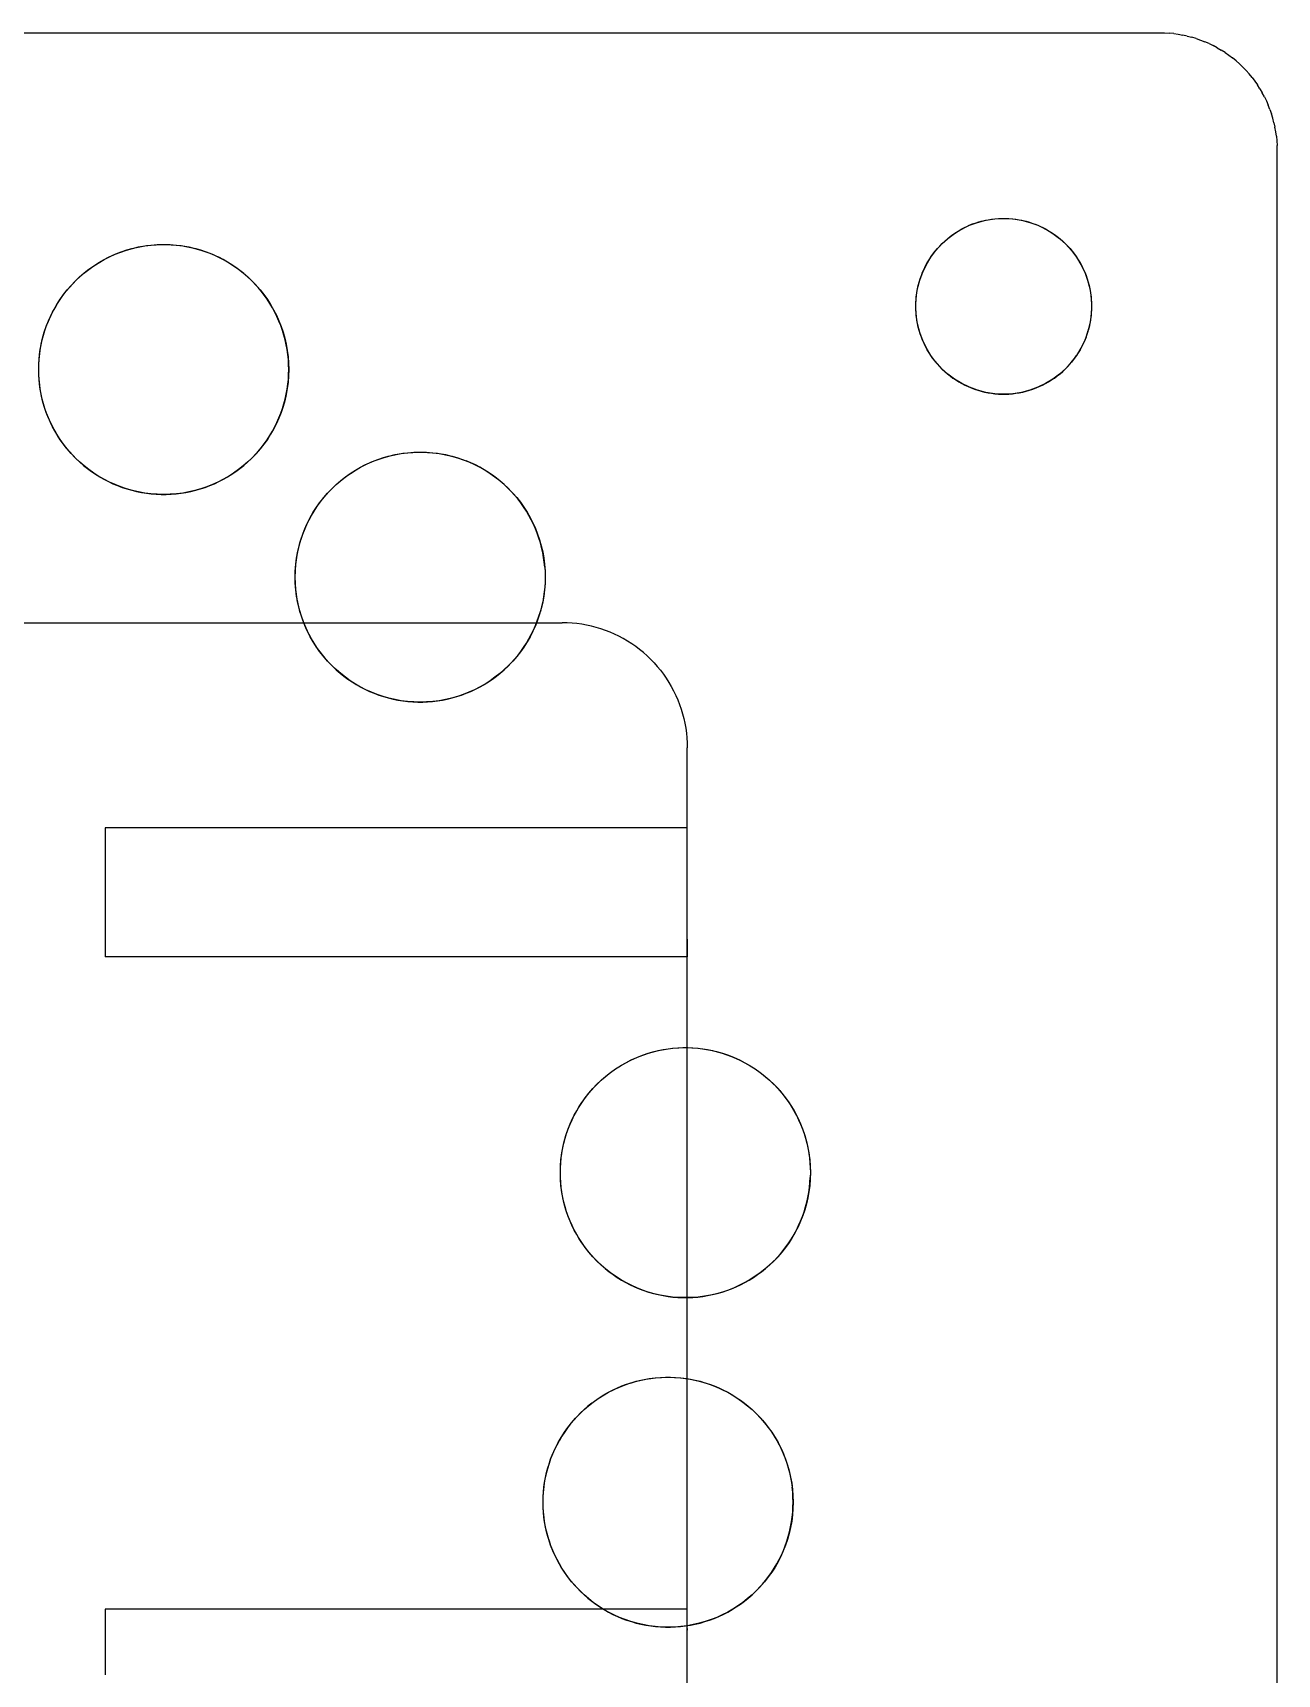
# Model space of a CAD drawing. Header units: millimetres. Extents: x -50 to 192, y -197 to 32.
# Drawn here: x 10.15 to 42, y -10.02 to 32 of the extents above; entities that cross this region are included whole.
import ezdxf

# ---------------------------------------------------------------- set-up
doc = ezdxf.new("R2010")
doc.units = ezdxf.units.MM
doc.layers.add('TOP_XY', color=7, linetype='Continuous')

msp = doc.modelspace()

# ---------------------------------------------------------------- linework, layer by layer
for centre, radius in [((35, 25), 2.25), ((13.5, 23.383), 3.2), ((20.065, 18.067), 3.2), ((26.852, 2.822), 3.2), ((26.41, -5.614), 3.2)]:
    msp.add_circle(centre, radius)
at = {"layer": 'TOP_XY'}
for p, q in [((-39, 32), (39, 32)), ((39, 32), (39.118, 31.998)), ((39.118, 31.998), (39.235, 31.991)), ((39.353, 31.979), (39.235, 31.991)), ((39.353, 31.979), (39.469, 31.963)), ((39.469, 31.963), (39.585, 31.942)), ((39.7, 31.917), (39.585, 31.942)), ((39.7, 31.917), (39.814, 31.887)), ((39.927, 31.853), (39.814, 31.887)), ((39.927, 31.853), (40.038, 31.815)), ((40.038, 31.815), (40.148, 31.772)), ((40.256, 31.724), (40.148, 31.772)), ((40.256, 31.724), (40.362, 31.673)), ((40.466, 31.617), (40.362, 31.673)), ((40.466, 31.617), (40.567, 31.558)), ((40.667, 31.494), (40.567, 31.558)), ((40.667, 31.494), (40.763, 31.427)), ((40.763, 31.427), (40.857, 31.356)), ((40.948, 31.281), (40.857, 31.356)), ((40.948, 31.281), (41.036, 31.203)), ((41.121, 31.121), (41.036, 31.203)), ((41.203, 31.036), (41.121, 31.121)), ((41.203, 31.036), (41.281, 30.948)), ((41.356, 30.857), (41.281, 30.948)), ((41.356, 30.857), (41.427, 30.763)), ((41.427, 30.763), (41.494, 30.667)), ((41.558, 30.567), (41.494, 30.667)), ((41.558, 30.567), (41.617, 30.466)), ((41.673, 30.362), (41.617, 30.466)), ((41.673, 30.362), (41.724, 30.256)), ((41.724, 30.256), (41.772, 30.148)), ((41.815, 30.038), (41.772, 30.148)), ((41.815, 30.038), (41.853, 29.927)), ((41.887, 29.814), (41.853, 29.927)), ((41.917, 29.7), (41.887, 29.814)), ((41.917, 29.7), (41.942, 29.585)), ((41.963, 29.469), (41.942, 29.585)), ((41.979, 29.353), (41.963, 29.469)), ((41.979, 29.353), (41.991, 29.235)), ((41.991, 29.235), (41.998, 29.118)), ((42, 29), (41.998, 29.118)), ((42, -29), (42, 29)), ((33.773, 26.886), (33.849, 26.933)), ((33.849, 26.933), (33.927, 26.978)), ((33.927, 26.978), (34.007, 27.019)), ((34.007, 27.019), (34.088, 27.057)), ((34.17, 27.091), (34.088, 27.057)), ((34.254, 27.123), (34.17, 27.091)), ((34.254, 27.123), (34.339, 27.151)), ((34.339, 27.151), (34.425, 27.175)), ((34.425, 27.175), (34.512, 27.196)), ((34.512, 27.196), (34.6, 27.214)), ((34.6, 27.214), (34.688, 27.228)), ((34.688, 27.228), (34.777, 27.239)), ((34.777, 27.239), (34.866, 27.246)), ((34.866, 27.246), (34.955, 27.25)), ((34.955, 27.25), (35.045, 27.25)), ((35.045, 27.25), (35.134, 27.246)), ((35.134, 27.246), (35.223, 27.239)), ((35.223, 27.239), (35.312, 27.228)), ((35.312, 27.228), (35.4, 27.214)), ((35.4, 27.214), (35.488, 27.196)), ((35.488, 27.196), (35.575, 27.175)), ((35.575, 27.175), (35.661, 27.151)), ((35.661, 27.151), (35.746, 27.123)), ((35.746, 27.123), (35.83, 27.091)), ((35.83, 27.091), (35.912, 27.057)), ((35.912, 27.057), (35.993, 27.019)), ((35.993, 27.019), (36.073, 26.978)), ((36.073, 26.978), (36.151, 26.933)), ((36.151, 26.933), (36.227, 26.886)), ((12.56, 26.441), (12.682, 26.476)), ((12.682, 26.476), (12.806, 26.506)), ((12.806, 26.506), (12.93, 26.532)), ((12.93, 26.532), (13.056, 26.552)), ((13.056, 26.552), (13.182, 26.567)), ((13.182, 26.567), (13.309, 26.577)), ((13.309, 26.577), (13.436, 26.582)), ((13.436, 26.582), (13.564, 26.582)), ((13.564, 26.582), (13.691, 26.577)), ((13.691, 26.577), (13.818, 26.567)), ((13.818, 26.567), (13.944, 26.552)), ((13.944, 26.552), (14.07, 26.532)), ((14.07, 26.532), (14.194, 26.506)), ((14.194, 26.506), (14.318, 26.476)), ((14.318, 26.476), (14.44, 26.441)), ((33.245, 26.408), (33.302, 26.477)), ((33.302, 26.477), (33.362, 26.543)), ((33.362, 26.543), (33.425, 26.607)), ((33.425, 26.607), (33.49, 26.668)), ((33.49, 26.668), (33.558, 26.727)), ((33.558, 26.727), (33.627, 26.783)), ((33.627, 26.783), (33.699, 26.836)), ((33.699, 26.836), (33.773, 26.886)), ((36.227, 26.886), (36.301, 26.836)), ((36.301, 26.836), (36.373, 26.783)), ((36.373, 26.783), (36.442, 26.727)), ((36.442, 26.727), (36.51, 26.668)), ((36.575, 26.607), (36.51, 26.668)), ((36.638, 26.543), (36.575, 26.607)), ((36.638, 26.543), (36.698, 26.477)), ((36.698, 26.477), (36.755, 26.408)), ((11.65, 25.994), (11.755, 26.065)), ((11.755, 26.065), (11.863, 26.133)), ((11.863, 26.133), (11.974, 26.195)), ((11.974, 26.195), (12.087, 26.254)), ((12.087, 26.254), (12.202, 26.308)), ((12.202, 26.308), (12.32, 26.357)), ((12.32, 26.357), (12.439, 26.402)), ((12.439, 26.402), (12.56, 26.441)), ((14.44, 26.441), (14.561, 26.402)), ((14.561, 26.402), (14.68, 26.357)), ((14.68, 26.357), (14.798, 26.308)), ((14.798, 26.308), (14.913, 26.254)), ((15.026, 26.195), (14.913, 26.254)), ((15.137, 26.133), (15.026, 26.195)), ((15.245, 26.065), (15.137, 26.133)), ((15.35, 25.994), (15.245, 26.065)), ((33.001, 26.033), (33.044, 26.112)), ((33.044, 26.112), (33.09, 26.189)), ((33.09, 26.189), (33.139, 26.264)), ((33.139, 26.264), (33.19, 26.337)), ((33.19, 26.337), (33.245, 26.408)), ((36.755, 26.408), (36.81, 26.337)), ((36.81, 26.337), (36.861, 26.264)), ((36.861, 26.264), (36.91, 26.189)), ((36.91, 26.189), (36.956, 26.112)), ((36.956, 26.112), (36.999, 26.033)), ((11.171, 25.577), (11.26, 25.668)), ((11.26, 25.668), (11.352, 25.755)), ((11.352, 25.755), (11.449, 25.839)), ((11.449, 25.839), (11.548, 25.918)), ((11.548, 25.918), (11.65, 25.994)), ((15.452, 25.918), (15.35, 25.994)), ((15.551, 25.839), (15.452, 25.918)), ((15.648, 25.755), (15.551, 25.839)), ((15.74, 25.668), (15.648, 25.755)), ((15.829, 25.577), (15.74, 25.668)), ((32.837, 25.618), (32.863, 25.704)), ((32.863, 25.704), (32.893, 25.788)), ((32.893, 25.788), (32.926, 25.871)), ((32.926, 25.871), (32.962, 25.953)), ((32.962, 25.953), (33.001, 26.033)), ((36.999, 26.033), (37.038, 25.953)), ((37.038, 25.953), (37.074, 25.871)), ((37.074, 25.871), (37.107, 25.788)), ((37.107, 25.788), (37.137, 25.704)), ((37.137, 25.704), (37.163, 25.618)), ((10.853, 25.18), (10.926, 25.284)), ((10.926, 25.284), (11.004, 25.385)), ((11.004, 25.385), (11.085, 25.483)), ((11.085, 25.483), (11.171, 25.577)), ((15.915, 25.483), (15.829, 25.577)), ((15.996, 25.385), (15.915, 25.483)), ((16.074, 25.284), (15.996, 25.385)), ((16.147, 25.18), (16.074, 25.284)), ((32.757, 25.179), (32.766, 25.268)), ((32.766, 25.268), (32.778, 25.356)), ((32.778, 25.356), (32.794, 25.444)), ((32.794, 25.444), (32.814, 25.532)), ((32.814, 25.532), (32.837, 25.618)), ((37.163, 25.618), (37.186, 25.532)), ((37.186, 25.532), (37.206, 25.444)), ((37.206, 25.444), (37.222, 25.356)), ((37.222, 25.356), (37.234, 25.268)), ((37.234, 25.268), (37.243, 25.179)), ((10.601, 24.738), (10.657, 24.852)), ((10.657, 24.852), (10.718, 24.964)), ((10.718, 24.964), (10.783, 25.074)), ((10.783, 25.074), (10.853, 25.18)), ((16.217, 25.074), (16.147, 25.18)), ((16.282, 24.964), (16.217, 25.074)), ((16.343, 24.852), (16.282, 24.964)), ((16.399, 24.738), (16.343, 24.852)), ((32.75, 25), (32.752, 25.089)), ((32.752, 24.911), (32.75, 25)), ((32.752, 25.089), (32.757, 25.179)), ((32.757, 24.821), (32.752, 24.911)), ((32.766, 24.732), (32.757, 24.821)), ((37.243, 24.821), (37.234, 24.732)), ((37.243, 25.179), (37.248, 25.089)), ((37.248, 24.911), (37.243, 24.821)), ((37.248, 25.089), (37.25, 25)), ((37.25, 25), (37.248, 24.911)), ((10.423, 24.262), (10.461, 24.384)), ((10.461, 24.384), (10.503, 24.504)), ((10.503, 24.504), (10.55, 24.622)), ((10.55, 24.622), (10.601, 24.738)), ((16.45, 24.622), (16.399, 24.738)), ((16.497, 24.504), (16.45, 24.622)), ((16.539, 24.384), (16.497, 24.504)), ((16.577, 24.262), (16.539, 24.384)), ((32.778, 24.644), (32.766, 24.732)), ((32.794, 24.556), (32.778, 24.644)), ((32.814, 24.468), (32.794, 24.556)), ((32.837, 24.382), (32.814, 24.468)), ((32.863, 24.296), (32.837, 24.382)), ((37.137, 24.296), (37.163, 24.382)), ((37.186, 24.468), (37.163, 24.382)), ((37.206, 24.556), (37.186, 24.468)), ((37.222, 24.644), (37.206, 24.556)), ((37.234, 24.732), (37.222, 24.644)), ((10.34, 23.89), (10.363, 24.015)), ((10.363, 24.015), (10.391, 24.139)), ((10.391, 24.139), (10.423, 24.262)), ((16.609, 24.139), (16.577, 24.262)), ((16.637, 24.015), (16.609, 24.139)), ((16.66, 23.89), (16.637, 24.015)), ((32.893, 24.212), (32.863, 24.296)), ((32.926, 24.129), (32.893, 24.212)), ((32.962, 24.047), (32.926, 24.129)), ((33.001, 23.967), (32.962, 24.047)), ((33.044, 23.888), (33.001, 23.967)), ((36.999, 23.967), (36.956, 23.888)), ((37.038, 24.047), (36.999, 23.967)), ((37.074, 24.129), (37.038, 24.047)), ((37.107, 24.212), (37.074, 24.129)), ((37.107, 24.212), (37.137, 24.296)), ((10.303, 23.51), (10.31, 23.637)), ((10.31, 23.637), (10.323, 23.764)), ((10.323, 23.764), (10.34, 23.89)), ((16.677, 23.764), (16.66, 23.89)), ((16.69, 23.637), (16.677, 23.764)), ((16.697, 23.51), (16.69, 23.637)), ((33.09, 23.811), (33.044, 23.888)), ((33.139, 23.736), (33.09, 23.811)), ((33.19, 23.663), (33.139, 23.736)), ((33.245, 23.592), (33.19, 23.663)), ((33.302, 23.523), (33.245, 23.592)), ((36.698, 23.523), (36.755, 23.592)), ((36.755, 23.592), (36.81, 23.663)), ((36.81, 23.663), (36.861, 23.736)), ((36.91, 23.811), (36.861, 23.736)), ((36.956, 23.888), (36.91, 23.811)), ((10.3, 23.383), (10.303, 23.51)), ((10.303, 23.255), (10.3, 23.383)), ((10.31, 23.128), (10.303, 23.255)), ((10.323, 23.002), (10.31, 23.128)), ((16.677, 23.002), (16.69, 23.128)), ((16.69, 23.128), (16.697, 23.255)), ((16.7, 23.383), (16.697, 23.51)), ((16.697, 23.255), (16.7, 23.383)), ((33.362, 23.457), (33.302, 23.523)), ((33.425, 23.393), (33.362, 23.457)), ((33.425, 23.393), (33.49, 23.332)), ((33.49, 23.332), (33.558, 23.273)), ((33.558, 23.273), (33.627, 23.217)), ((33.627, 23.217), (33.699, 23.164)), ((33.699, 23.164), (33.773, 23.114)), ((33.773, 23.114), (33.849, 23.067)), ((36.151, 23.067), (36.227, 23.114)), ((36.227, 23.114), (36.301, 23.164)), ((36.301, 23.164), (36.373, 23.217)), ((36.373, 23.217), (36.442, 23.273)), ((36.442, 23.273), (36.51, 23.332)), ((36.51, 23.332), (36.575, 23.393)), ((36.575, 23.393), (36.638, 23.457)), ((36.638, 23.457), (36.698, 23.523)), ((10.34, 22.876), (10.323, 23.002)), ((10.363, 22.751), (10.34, 22.876)), ((10.391, 22.626), (10.363, 22.751)), ((16.609, 22.626), (16.637, 22.751)), ((16.637, 22.751), (16.66, 22.876)), ((16.66, 22.876), (16.677, 23.002)), ((33.849, 23.067), (33.927, 23.022)), ((33.927, 23.022), (34.007, 22.981)), ((34.007, 22.981), (34.088, 22.943)), ((34.088, 22.943), (34.17, 22.909)), ((34.17, 22.909), (34.254, 22.877)), ((34.254, 22.877), (34.339, 22.849)), ((34.339, 22.849), (34.425, 22.825)), ((34.425, 22.825), (34.512, 22.804)), ((34.512, 22.804), (34.6, 22.786)), ((34.6, 22.786), (34.688, 22.772)), ((34.688, 22.772), (34.777, 22.761)), ((34.777, 22.761), (34.866, 22.754)), ((34.866, 22.754), (34.955, 22.75)), ((34.955, 22.75), (35.045, 22.75)), ((35.045, 22.75), (35.134, 22.754)), ((35.134, 22.754), (35.223, 22.761)), ((35.223, 22.761), (35.312, 22.772)), ((35.312, 22.772), (35.4, 22.786)), ((35.4, 22.786), (35.488, 22.804)), ((35.488, 22.804), (35.575, 22.825)), ((35.575, 22.825), (35.661, 22.849)), ((35.661, 22.849), (35.746, 22.877)), ((35.746, 22.877), (35.83, 22.909)), ((35.83, 22.909), (35.912, 22.943)), ((35.912, 22.943), (35.993, 22.981)), ((35.993, 22.981), (36.073, 23.022)), ((36.073, 23.022), (36.151, 23.067)), ((10.423, 22.503), (10.391, 22.626)), ((10.461, 22.382), (10.423, 22.503)), ((10.503, 22.262), (10.461, 22.382)), ((16.497, 22.262), (16.539, 22.382)), ((16.539, 22.382), (16.577, 22.503)), ((16.577, 22.503), (16.609, 22.626)), ((10.55, 22.143), (10.503, 22.262)), ((10.601, 22.027), (10.55, 22.143)), ((10.657, 21.913), (10.601, 22.027)), ((10.718, 21.801), (10.657, 21.913)), ((16.282, 21.801), (16.343, 21.913)), ((16.343, 21.913), (16.399, 22.027)), ((16.399, 22.027), (16.45, 22.143)), ((16.45, 22.143), (16.497, 22.262)), ((10.783, 21.692), (10.718, 21.801)), ((10.853, 21.585), (10.783, 21.692)), ((10.926, 21.481), (10.853, 21.585)), ((11.004, 21.38), (10.926, 21.481)), ((15.996, 21.38), (16.074, 21.481)), ((16.074, 21.481), (16.147, 21.585)), ((16.147, 21.585), (16.217, 21.692)), ((16.217, 21.692), (16.282, 21.801)), ((11.085, 21.283), (11.004, 21.38)), ((11.171, 21.188), (11.085, 21.283)), ((11.26, 21.098), (11.171, 21.188)), ((11.26, 21.098), (11.352, 21.01)), ((11.352, 21.01), (11.449, 20.927)), ((15.551, 20.927), (15.648, 21.01)), ((15.648, 21.01), (15.74, 21.098)), ((15.74, 21.098), (15.829, 21.188)), ((15.829, 21.188), (15.915, 21.283)), ((15.915, 21.283), (15.996, 21.38)), ((18.767, 20.992), (18.885, 21.041)), ((18.885, 21.041), (19.004, 21.085)), ((19.004, 21.085), (19.125, 21.125)), ((19.125, 21.125), (19.247, 21.16)), ((19.247, 21.16), (19.371, 21.19)), ((19.371, 21.19), (19.495, 21.215)), ((19.495, 21.215), (19.621, 21.236)), ((19.621, 21.236), (19.747, 21.251)), ((19.747, 21.251), (19.874, 21.261)), ((19.874, 21.261), (20.001, 21.266)), ((20.001, 21.266), (20.129, 21.266)), ((20.129, 21.266), (20.256, 21.261)), ((20.256, 21.261), (20.383, 21.251)), ((20.383, 21.251), (20.509, 21.236)), ((20.509, 21.236), (20.635, 21.215)), ((20.635, 21.215), (20.759, 21.19)), ((20.759, 21.19), (20.883, 21.16)), ((20.883, 21.16), (21.005, 21.125)), ((21.005, 21.125), (21.126, 21.085)), ((21.126, 21.085), (21.245, 21.041)), ((21.363, 20.992), (21.245, 21.041)), ((11.449, 20.927), (11.548, 20.847)), ((11.548, 20.847), (11.65, 20.772)), ((11.65, 20.772), (11.755, 20.7)), ((11.755, 20.7), (11.863, 20.633)), ((11.863, 20.633), (11.974, 20.57)), ((15.026, 20.57), (15.137, 20.633)), ((15.137, 20.633), (15.245, 20.7)), ((15.245, 20.7), (15.35, 20.772)), ((15.35, 20.772), (15.452, 20.847)), ((15.452, 20.847), (15.551, 20.927)), ((18.013, 20.522), (18.113, 20.602)), ((18.113, 20.602), (18.215, 20.678)), ((18.215, 20.678), (18.32, 20.749)), ((18.32, 20.749), (18.428, 20.816)), ((18.428, 20.816), (18.539, 20.879)), ((18.539, 20.879), (18.652, 20.938)), ((18.652, 20.938), (18.767, 20.992)), ((21.478, 20.938), (21.363, 20.992)), ((21.591, 20.879), (21.478, 20.938)), ((21.702, 20.816), (21.591, 20.879)), ((21.81, 20.749), (21.702, 20.816)), ((21.915, 20.678), (21.81, 20.749)), ((22.017, 20.602), (21.915, 20.678)), ((22.116, 20.522), (22.017, 20.602)), ((11.974, 20.57), (12.087, 20.512)), ((12.087, 20.512), (12.202, 20.458)), ((12.202, 20.458), (12.32, 20.408)), ((12.32, 20.408), (12.439, 20.364)), ((12.439, 20.364), (12.56, 20.324)), ((12.56, 20.324), (12.682, 20.289)), ((12.682, 20.289), (12.806, 20.259)), ((12.806, 20.259), (12.93, 20.234)), ((12.93, 20.234), (13.056, 20.214)), ((13.056, 20.214), (13.182, 20.198)), ((13.182, 20.198), (13.309, 20.188)), ((13.309, 20.188), (13.436, 20.183)), ((13.436, 20.183), (13.564, 20.183)), ((13.564, 20.183), (13.691, 20.188)), ((13.691, 20.188), (13.818, 20.198)), ((13.818, 20.198), (13.944, 20.214)), ((13.944, 20.214), (14.07, 20.234)), ((14.07, 20.234), (14.194, 20.259)), ((14.194, 20.259), (14.318, 20.289)), ((14.318, 20.289), (14.44, 20.324)), ((14.44, 20.324), (14.561, 20.364)), ((14.561, 20.364), (14.68, 20.408)), ((14.68, 20.408), (14.798, 20.458)), ((14.798, 20.458), (14.913, 20.512)), ((14.913, 20.512), (15.026, 20.57)), ((17.65, 20.166), (17.736, 20.261)), ((17.736, 20.261), (17.825, 20.352)), ((17.825, 20.352), (17.917, 20.439)), ((17.917, 20.439), (18.013, 20.522)), ((22.212, 20.439), (22.116, 20.522)), ((22.305, 20.352), (22.212, 20.439)), ((22.394, 20.261), (22.305, 20.352)), ((22.48, 20.166), (22.394, 20.261)), ((17.283, 19.648), (17.348, 19.757)), ((17.348, 19.757), (17.418, 19.864)), ((17.418, 19.864), (17.491, 19.968)), ((17.491, 19.968), (17.569, 20.069)), ((17.569, 20.069), (17.65, 20.166)), ((22.561, 20.069), (22.48, 20.166)), ((22.639, 19.968), (22.561, 20.069)), ((22.712, 19.864), (22.639, 19.968)), ((22.782, 19.757), (22.712, 19.864)), ((22.847, 19.648), (22.782, 19.757)), ((17.115, 19.306), (17.166, 19.422)), ((17.166, 19.422), (17.222, 19.536)), ((17.222, 19.536), (17.283, 19.648)), ((22.907, 19.536), (22.847, 19.648)), ((22.964, 19.422), (22.907, 19.536)), ((23.015, 19.306), (22.964, 19.422)), ((16.956, 18.823), (16.988, 18.946)), ((16.988, 18.946), (17.025, 19.067)), ((17.025, 19.067), (17.068, 19.188)), ((17.068, 19.188), (17.115, 19.306)), ((23.062, 19.188), (23.015, 19.306)), ((23.104, 19.067), (23.062, 19.188)), ((23.142, 18.946), (23.104, 19.067)), ((23.174, 18.823), (23.142, 18.946)), ((16.888, 18.447), (16.905, 18.573)), ((16.905, 18.573), (16.928, 18.699)), ((16.928, 18.699), (16.956, 18.823)), ((23.202, 18.699), (23.174, 18.823)), ((23.225, 18.573), (23.202, 18.699)), ((23.242, 18.447), (23.225, 18.573)), ((16.865, 18.067), (16.867, 18.194)), ((16.867, 18.194), (16.875, 18.321)), ((16.875, 18.321), (16.888, 18.447)), ((23.255, 18.321), (23.242, 18.447)), ((23.255, 18.321), (23.262, 18.194)), ((23.262, 18.194), (23.265, 18.067)), ((16.867, 17.939), (16.865, 18.067)), ((16.875, 17.812), (16.867, 17.939)), ((16.888, 17.686), (16.875, 17.812)), ((16.905, 17.56), (16.888, 17.686)), ((23.242, 17.686), (23.225, 17.56)), ((23.255, 17.812), (23.242, 17.686)), ((23.262, 17.939), (23.255, 17.812)), ((23.265, 18.067), (23.262, 17.939)), ((16.928, 17.434), (16.905, 17.56)), ((16.956, 17.31), (16.928, 17.434)), ((16.988, 17.187), (16.956, 17.31)), ((23.174, 17.31), (23.142, 17.187)), ((23.202, 17.434), (23.174, 17.31)), ((23.225, 17.56), (23.202, 17.434)), ((-23.7, 16.9), (23.7, 16.9)), ((17.025, 17.066), (16.988, 17.187)), ((17.068, 16.946), (17.025, 17.066)), ((17.115, 16.827), (17.068, 16.946)), ((17.166, 16.711), (17.115, 16.827)), ((22.964, 16.711), (23.015, 16.827)), ((23.015, 16.827), (23.062, 16.946)), ((23.062, 16.946), (23.104, 17.066)), ((23.104, 17.066), (23.142, 17.187)), ((23.826, 16.898), (23.7, 16.9)), ((23.951, 16.89), (23.826, 16.898)), ((24.076, 16.878), (23.951, 16.89)), ((24.201, 16.861), (24.076, 16.878)), ((24.324, 16.839), (24.201, 16.861)), ((24.447, 16.812), (24.324, 16.839)), ((24.569, 16.78), (24.447, 16.812)), ((17.222, 16.597), (17.166, 16.711)), ((17.283, 16.485), (17.222, 16.597)), ((17.348, 16.376), (17.283, 16.485)), ((22.782, 16.376), (22.847, 16.485)), ((22.847, 16.485), (22.907, 16.597)), ((22.907, 16.597), (22.964, 16.711)), ((24.689, 16.743), (24.569, 16.78)), ((24.808, 16.702), (24.689, 16.743)), ((24.925, 16.656), (24.808, 16.702)), ((25.04, 16.606), (24.925, 16.656)), ((25.153, 16.551), (25.04, 16.606)), ((25.264, 16.492), (25.153, 16.551)), ((25.372, 16.428), (25.264, 16.492)), ((25.478, 16.361), (25.372, 16.428)), ((17.418, 16.269), (17.348, 16.376)), ((17.491, 16.165), (17.418, 16.269)), ((17.569, 16.064), (17.491, 16.165)), ((17.65, 15.967), (17.569, 16.064)), ((17.736, 15.872), (17.65, 15.967)), ((22.394, 15.872), (22.48, 15.967)), ((22.48, 15.967), (22.561, 16.064)), ((22.561, 16.064), (22.639, 16.165)), ((22.639, 16.165), (22.712, 16.269)), ((22.712, 16.269), (22.782, 16.376)), ((25.581, 16.289), (25.478, 16.361)), ((25.681, 16.213), (25.581, 16.289)), ((25.778, 16.133), (25.681, 16.213)), ((25.872, 16.05), (25.778, 16.133)), ((25.963, 15.963), (25.872, 16.05)), ((17.825, 15.781), (17.736, 15.872)), ((17.825, 15.781), (17.917, 15.694)), ((17.917, 15.694), (18.013, 15.611)), ((18.013, 15.611), (18.113, 15.531)), ((22.017, 15.531), (22.116, 15.611)), ((22.116, 15.611), (22.212, 15.694)), ((22.212, 15.694), (22.305, 15.781)), ((22.305, 15.781), (22.394, 15.872)), ((25.963, 15.963), (26.05, 15.872)), ((26.05, 15.872), (26.133, 15.778)), ((26.133, 15.778), (26.213, 15.681)), ((26.213, 15.681), (26.289, 15.581)), ((26.289, 15.581), (26.361, 15.478)), ((18.113, 15.531), (18.215, 15.455)), ((18.215, 15.455), (18.32, 15.384)), ((18.32, 15.384), (18.428, 15.317)), ((18.428, 15.317), (18.539, 15.254)), ((18.539, 15.254), (18.652, 15.195)), ((18.652, 15.195), (18.767, 15.141)), ((18.767, 15.141), (18.885, 15.092)), ((21.245, 15.092), (21.363, 15.141)), ((21.363, 15.141), (21.478, 15.195)), ((21.478, 15.195), (21.591, 15.254)), ((21.591, 15.254), (21.702, 15.317)), ((21.702, 15.317), (21.81, 15.384)), ((21.81, 15.384), (21.915, 15.455)), ((21.915, 15.455), (22.017, 15.531)), ((26.361, 15.478), (26.428, 15.372)), ((26.428, 15.372), (26.492, 15.264)), ((26.492, 15.264), (26.551, 15.153)), ((26.551, 15.153), (26.606, 15.04)), ((18.885, 15.092), (19.004, 15.048)), ((19.004, 15.048), (19.125, 15.008)), ((19.125, 15.008), (19.247, 14.973)), ((19.247, 14.973), (19.371, 14.943)), ((19.371, 14.943), (19.495, 14.918)), ((19.495, 14.918), (19.621, 14.897)), ((19.621, 14.897), (19.747, 14.882)), ((19.747, 14.882), (19.874, 14.872)), ((19.874, 14.872), (20.001, 14.867)), ((20.001, 14.867), (20.129, 14.867)), ((20.129, 14.867), (20.256, 14.872)), ((20.256, 14.872), (20.383, 14.882)), ((20.383, 14.882), (20.509, 14.897)), ((20.509, 14.897), (20.635, 14.918)), ((20.635, 14.918), (20.759, 14.943)), ((20.759, 14.943), (20.883, 14.973)), ((20.883, 14.973), (21.005, 15.008)), ((21.005, 15.008), (21.126, 15.048)), ((21.126, 15.048), (21.245, 15.092)), ((26.606, 15.04), (26.656, 14.925)), ((26.656, 14.925), (26.702, 14.808)), ((26.702, 14.808), (26.743, 14.689)), ((26.743, 14.689), (26.78, 14.569)), ((26.78, 14.569), (26.812, 14.447)), ((26.812, 14.447), (26.839, 14.324)), ((26.839, 14.324), (26.861, 14.201)), ((26.861, 14.201), (26.878, 14.076)), ((26.878, 14.076), (26.89, 13.951)), ((26.89, 13.951), (26.898, 13.826)), ((26.898, 13.826), (26.9, 13.7)), ((26.9, -13.7), (26.9, 13.7)), ((26.9, 11.65), (12, 11.65)), ((12, 11.65), (12, 11.649)), ((12, 11.649), (12, 11.645)), ((12, 11.645), (12, 11.638)), ((12, 11.638), (12, 11.629)), ((12, 11.629), (12, 11.617)), ((12, 11.617), (12, 11.603)), ((12, 11.603), (12, 11.586)), ((12, 11.586), (12, 11.567)), ((12, 11.567), (12, 11.545)), ((12, 11.545), (12, 11.521)), ((12, 11.521), (12, 11.495)), ((12, 11.495), (12, 11.466)), ((12, 11.466), (12, 11.434)), ((12, 11.434), (12, 11.401)), ((12, 11.401), (12, 11.365)), ((12, 11.365), (12, 11.327)), ((26.9, 11.649), (26.9, 11.65)), ((26.9, 11.645), (26.9, 11.649)), ((26.9, 11.638), (26.9, 11.645)), ((26.9, 11.629), (26.9, 11.638)), ((26.9, 11.617), (26.9, 11.629)), ((26.9, 11.603), (26.9, 11.617)), ((26.9, 11.586), (26.9, 11.603)), ((26.9, 11.567), (26.9, 11.586)), ((26.9, 11.545), (26.9, 11.567)), ((26.9, 11.521), (26.9, 11.545)), ((26.9, 11.495), (26.9, 11.521)), ((26.9, 11.466), (26.9, 11.495)), ((26.9, 11.434), (26.9, 11.466)), ((26.9, 11.401), (26.9, 11.434)), ((26.9, 11.365), (26.9, 11.401)), ((26.9, 11.327), (26.9, 11.365)), ((12, 11.327), (12, 11.287)), ((12, 11.287), (12, 11.245)), ((12, 11.245), (12, 11.201)), ((12, 11.201), (12, 11.155)), ((12, 11.155), (12, 11.107)), ((12, 11.107), (12, 11.058)), ((12, 11.058), (12, 11.007)), ((12, 11.007), (12, 10.954)), ((12, 10.954), (12, 10.9)), ((26.9, 11.287), (26.9, 11.327)), ((26.9, 11.245), (26.9, 11.287)), ((26.9, 11.201), (26.9, 11.245)), ((26.9, 11.155), (26.9, 11.201)), ((26.9, 11.107), (26.9, 11.155)), ((26.9, 11.058), (26.9, 11.107)), ((26.9, 11.007), (26.9, 11.058)), ((26.9, 10.954), (26.9, 11.007)), ((26.9, 10.9), (26.9, 10.954)), ((12, 10.9), (12, 10.844)), ((12, 10.844), (12, 10.787)), ((12, 10.787), (12, 10.729)), ((12, 10.729), (12, 10.669)), ((12, 10.669), (12, 10.609)), ((12, 10.609), (12, 10.547)), ((12, 10.547), (12, 10.485)), ((26.9, 10.844), (26.9, 10.9)), ((26.9, 10.787), (26.9, 10.844)), ((26.9, 10.729), (26.9, 10.787)), ((26.9, 10.669), (26.9, 10.729)), ((26.9, 10.609), (26.9, 10.669)), ((26.9, 10.547), (26.9, 10.609)), ((26.9, 10.485), (26.9, 10.547)), ((12, 10.485), (12, 10.422)), ((12, 10.422), (12, 10.358)), ((12, 10.358), (12, 10.294)), ((12, 10.294), (12, 10.229)), ((12, 10.229), (12, 10.164)), ((12, 10.164), (12, 10.098)), ((12, 10.098), (12, 10.033)), ((26.9, 10.422), (26.9, 10.485)), ((26.9, 10.358), (26.9, 10.422)), ((26.9, 10.294), (26.9, 10.358)), ((26.9, 10.229), (26.9, 10.294)), ((26.9, 10.164), (26.9, 10.229)), ((26.9, 10.098), (26.9, 10.164)), ((26.9, 10.033), (26.9, 10.098)), ((12, 10.033), (12, 9.967)), ((12, 9.967), (12, 9.902)), ((12, 9.902), (12, 9.836)), ((12, 9.836), (12, 9.771)), ((12, 9.771), (12, 9.706)), ((12, 9.706), (12, 9.642)), ((26.9, 9.967), (26.9, 10.033)), ((26.9, 9.902), (26.9, 9.967)), ((26.9, 9.836), (26.9, 9.902)), ((26.9, 9.771), (26.9, 9.836)), ((26.9, 9.706), (26.9, 9.771)), ((26.9, 9.642), (26.9, 9.706)), ((12, 9.642), (12, 9.578)), ((12, 9.578), (12, 9.515)), ((12, 9.515), (12, 9.453)), ((12, 9.453), (12, 9.391)), ((12, 9.391), (12, 9.331)), ((12, 9.331), (12, 9.271)), ((12, 9.271), (12, 9.213)), ((26.9, 9.578), (26.9, 9.642)), ((26.9, 9.515), (26.9, 9.578)), ((26.9, 9.453), (26.9, 9.515)), ((26.9, 9.391), (26.9, 9.453)), ((26.9, 9.331), (26.9, 9.391)), ((26.9, 9.271), (26.9, 9.331)), ((26.9, 9.213), (26.9, 9.271)), ((12, 9.213), (12, 9.156)), ((12, 9.156), (12, 9.1)), ((12, 9.1), (12, 9.046)), ((12, 9.046), (12, 8.993)), ((12, 8.993), (12, 8.942)), ((12, 8.942), (12, 8.893)), ((12, 8.893), (12, 8.845)), ((12, 8.845), (12, 8.799)), ((26.9, 9.156), (26.9, 9.213)), ((26.9, 9.1), (26.9, 9.156)), ((26.9, 9.046), (26.9, 9.1)), ((26.9, 8.993), (26.9, 9.046)), ((26.9, 8.942), (26.9, 8.993)), ((26.9, 8.893), (26.9, 8.942)), ((26.9, 8.845), (26.9, 8.893)), ((26.9, 8.799), (26.9, 8.845)), ((12, 8.799), (12, 8.755)), ((12, 8.755), (12, 8.713)), ((12, 8.713), (12, 8.673)), ((12, 8.673), (12, 8.635)), ((12, 8.635), (12, 8.599)), ((12, 8.599), (12, 8.566)), ((12, 8.566), (12, 8.534)), ((12, 8.534), (12, 8.505)), ((12, 8.505), (12, 8.479)), ((12, 8.479), (12, 8.455)), ((12, 8.455), (12, 8.433)), ((12, 8.433), (12, 8.414)), ((12, 8.414), (12, 8.397)), ((26.9, 8.799), (26.9, 8.755)), ((26.9, 8.755), (26.9, 8.713)), ((26.9, 8.713), (26.9, 8.673)), ((26.9, 8.673), (26.9, 8.635)), ((26.9, 8.635), (26.9, 8.599)), ((26.9, 8.599), (26.9, 8.566)), ((26.9, 8.566), (26.9, 8.534)), ((26.9, 8.534), (26.9, 8.505)), ((26.9, 8.505), (26.9, 8.479)), ((26.9, 8.479), (26.9, 8.455)), ((26.9, 8.455), (26.9, 8.433)), ((26.9, 8.433), (26.9, 8.414)), ((26.9, 8.414), (26.9, 8.397)), ((12, 8.397), (12, 8.383)), ((12, 8.383), (12, 8.371)), ((12, 8.371), (12, 8.362)), ((12, 8.362), (12, 8.355)), ((12, 8.355), (12, 8.351)), ((12, 8.351), (12, 8.35)), ((26.9, 8.35), (12, 8.35)), ((26.9, 8.397), (26.9, 8.383)), ((26.9, 8.383), (26.9, 8.371)), ((26.9, 8.371), (26.9, 8.362)), ((26.9, 8.362), (26.9, 8.355)), ((26.9, 8.355), (26.9, 8.351)), ((26.9, 8.351), (26.9, 8.35)), ((25.912, 5.881), (26.034, 5.916)), ((26.034, 5.916), (26.158, 5.946)), ((26.158, 5.946), (26.282, 5.971)), ((26.282, 5.971), (26.408, 5.991)), ((26.408, 5.991), (26.534, 6.006)), ((26.534, 6.006), (26.661, 6.017)), ((26.661, 6.017), (26.788, 6.022)), ((26.788, 6.022), (26.916, 6.022)), ((26.916, 6.022), (27.043, 6.017)), ((27.043, 6.017), (27.17, 6.006)), ((27.17, 6.006), (27.296, 5.991)), ((27.296, 5.991), (27.422, 5.971)), ((27.422, 5.971), (27.546, 5.946)), ((27.546, 5.946), (27.67, 5.916)), ((27.67, 5.916), (27.792, 5.881)), ((25.002, 5.433), (25.107, 5.505)), ((25.107, 5.505), (25.215, 5.572)), ((25.215, 5.572), (25.326, 5.635)), ((25.326, 5.635), (25.439, 5.693)), ((25.439, 5.693), (25.554, 5.747)), ((25.554, 5.747), (25.672, 5.797)), ((25.672, 5.797), (25.791, 5.841)), ((25.791, 5.841), (25.912, 5.881)), ((27.792, 5.881), (27.913, 5.841)), ((27.913, 5.841), (28.032, 5.797)), ((28.032, 5.797), (28.15, 5.747)), ((28.15, 5.747), (28.265, 5.693)), ((28.265, 5.693), (28.378, 5.635)), ((28.378, 5.635), (28.489, 5.572)), ((28.489, 5.572), (28.597, 5.505)), ((28.597, 5.505), (28.702, 5.433)), ((24.523, 5.017), (24.612, 5.107)), ((24.612, 5.107), (24.705, 5.195)), ((24.705, 5.195), (24.801, 5.278)), ((24.801, 5.278), (24.9, 5.358)), ((24.9, 5.358), (25.002, 5.433)), ((28.702, 5.433), (28.804, 5.358)), ((28.804, 5.358), (28.904, 5.278)), ((28.904, 5.278), (29, 5.195)), ((29, 5.195), (29.092, 5.107)), ((29.092, 5.107), (29.181, 5.017)), ((24.205, 4.62), (24.278, 4.724)), ((24.278, 4.724), (24.356, 4.825)), ((24.356, 4.825), (24.437, 4.922)), ((24.437, 4.922), (24.523, 5.017)), ((29.181, 5.017), (29.267, 4.922)), ((29.267, 4.922), (29.348, 4.825)), ((29.348, 4.825), (29.426, 4.724)), ((29.426, 4.724), (29.499, 4.62)), ((23.953, 4.178), (24.01, 4.292)), ((24.01, 4.292), (24.07, 4.404)), ((24.07, 4.404), (24.135, 4.513)), ((24.135, 4.513), (24.205, 4.62)), ((29.499, 4.62), (29.569, 4.513)), ((29.569, 4.513), (29.634, 4.404)), ((29.634, 4.404), (29.695, 4.292)), ((29.695, 4.292), (29.751, 4.178)), ((23.775, 3.702), (23.813, 3.823)), ((23.813, 3.823), (23.855, 3.943)), ((23.855, 3.943), (23.902, 4.062)), ((23.902, 4.062), (23.953, 4.178)), ((29.751, 4.178), (29.802, 4.062)), ((29.802, 4.062), (29.849, 3.943)), ((29.849, 3.943), (29.892, 3.823)), ((29.892, 3.823), (29.929, 3.702)), ((23.692, 3.329), (23.715, 3.454)), ((23.715, 3.454), (23.743, 3.579)), ((23.743, 3.579), (23.775, 3.702)), ((29.929, 3.702), (29.961, 3.579)), ((29.961, 3.579), (29.989, 3.454)), ((29.989, 3.454), (30.012, 3.329)), ((23.652, 2.822), (23.655, 2.949)), ((23.655, 2.949), (23.662, 3.077)), ((23.662, 3.077), (23.675, 3.203)), ((23.675, 3.203), (23.692, 3.329)), ((30.012, 3.329), (30.029, 3.203)), ((30.029, 3.203), (30.042, 3.077)), ((30.042, 3.077), (30.05, 2.949)), ((30.05, 2.949), (30.052, 2.822)), ((23.655, 2.695), (23.652, 2.822)), ((23.662, 2.568), (23.655, 2.695)), ((23.675, 2.441), (23.662, 2.568)), ((30.029, 2.441), (30.042, 2.568)), ((30.042, 2.568), (30.05, 2.695)), ((30.052, 2.822), (30.05, 2.695)), ((23.692, 2.315), (23.675, 2.441)), ((23.715, 2.19), (23.692, 2.315)), ((23.743, 2.066), (23.715, 2.19)), ((29.961, 2.066), (29.989, 2.19)), ((29.989, 2.19), (30.012, 2.315)), ((30.012, 2.315), (30.029, 2.441)), ((23.775, 1.943), (23.743, 2.066)), ((23.813, 1.821), (23.775, 1.943)), ((23.855, 1.701), (23.813, 1.821)), ((23.902, 1.583), (23.855, 1.701)), ((29.802, 1.583), (29.849, 1.701)), ((29.849, 1.701), (29.892, 1.821)), ((29.892, 1.821), (29.929, 1.943)), ((29.929, 1.943), (29.961, 2.066)), ((23.953, 1.467), (23.902, 1.583)), ((24.01, 1.353), (23.953, 1.467)), ((24.07, 1.241), (24.01, 1.353)), ((29.634, 1.241), (29.695, 1.353)), ((29.695, 1.353), (29.751, 1.467)), ((29.751, 1.467), (29.802, 1.583)), ((24.135, 1.131), (24.07, 1.241)), ((24.205, 1.025), (24.135, 1.131)), ((24.278, 0.921), (24.205, 1.025)), ((24.356, 0.82), (24.278, 0.921)), ((29.348, 0.82), (29.426, 0.921)), ((29.426, 0.921), (29.499, 1.025)), ((29.499, 1.025), (29.569, 1.131)), ((29.569, 1.131), (29.634, 1.241)), ((24.437, 0.722), (24.356, 0.82)), ((24.523, 0.628), (24.437, 0.722)), ((24.612, 0.537), (24.523, 0.628)), ((24.612, 0.537), (24.705, 0.45)), ((24.705, 0.45), (24.801, 0.366)), ((28.904, 0.366), (29, 0.45)), ((29, 0.45), (29.092, 0.537)), ((29.092, 0.537), (29.181, 0.628)), ((29.181, 0.628), (29.267, 0.722)), ((29.267, 0.722), (29.348, 0.82)), ((24.801, 0.366), (24.9, 0.287)), ((24.9, 0.287), (25.002, 0.211)), ((25.002, 0.211), (25.107, 0.14)), ((25.107, 0.14), (25.215, 0.072)), ((25.215, 0.072), (25.326, 0.01)), ((25.326, 0.01), (25.439, -0.049)), ((28.265, -0.049), (28.378, 0.01)), ((28.378, 0.01), (28.489, 0.072)), ((28.489, 0.072), (28.597, 0.14)), ((28.597, 0.14), (28.702, 0.211)), ((28.702, 0.211), (28.804, 0.287)), ((28.804, 0.287), (28.904, 0.366)), ((25.439, -0.049), (25.554, -0.103)), ((25.554, -0.103), (25.672, -0.152)), ((25.672, -0.152), (25.791, -0.197)), ((25.791, -0.197), (25.912, -0.236)), ((25.912, -0.236), (26.034, -0.271)), ((26.034, -0.271), (26.158, -0.301)), ((26.158, -0.301), (26.282, -0.327)), ((26.282, -0.327), (26.408, -0.347)), ((26.408, -0.347), (26.534, -0.362)), ((26.534, -0.362), (26.661, -0.372)), ((26.661, -0.372), (26.788, -0.377)), ((26.788, -0.377), (26.916, -0.377)), ((26.916, -0.377), (27.043, -0.372)), ((27.043, -0.372), (27.17, -0.362)), ((27.17, -0.362), (27.296, -0.347)), ((27.296, -0.347), (27.422, -0.327)), ((27.422, -0.327), (27.546, -0.301)), ((27.546, -0.301), (27.67, -0.271)), ((27.67, -0.271), (27.792, -0.236)), ((27.792, -0.236), (27.913, -0.197)), ((27.913, -0.197), (28.032, -0.152)), ((28.032, -0.152), (28.15, -0.103)), ((28.15, -0.103), (28.265, -0.049)), ((25.47, -2.555), (25.592, -2.52)), ((25.592, -2.52), (25.716, -2.49)), ((25.716, -2.49), (25.84, -2.465)), ((25.84, -2.465), (25.966, -2.445)), ((25.966, -2.445), (26.092, -2.429)), ((26.092, -2.429), (26.219, -2.419)), ((26.219, -2.419), (26.346, -2.414)), ((26.346, -2.414), (26.474, -2.414)), ((26.474, -2.414), (26.601, -2.419)), ((26.601, -2.419), (26.728, -2.429)), ((26.728, -2.429), (26.854, -2.445)), ((26.854, -2.445), (26.98, -2.465)), ((26.98, -2.465), (27.104, -2.49)), ((27.104, -2.49), (27.228, -2.52)), ((27.228, -2.52), (27.35, -2.555)), ((24.56, -3.003), (24.665, -2.931)), ((24.665, -2.931), (24.773, -2.864)), ((24.773, -2.864), (24.884, -2.801)), ((24.884, -2.801), (24.997, -2.742)), ((24.997, -2.742), (25.112, -2.689)), ((25.112, -2.689), (25.23, -2.639)), ((25.23, -2.639), (25.349, -2.595)), ((25.349, -2.595), (25.47, -2.555)), ((27.35, -2.555), (27.471, -2.595)), ((27.471, -2.595), (27.59, -2.639)), ((27.59, -2.639), (27.708, -2.689)), ((27.708, -2.689), (27.823, -2.742)), ((27.823, -2.742), (27.936, -2.801)), ((27.936, -2.801), (28.047, -2.864)), ((28.047, -2.864), (28.155, -2.931)), ((28.155, -2.931), (28.26, -3.003)), ((24.17, -3.328), (24.081, -3.419)), ((24.262, -3.241), (24.17, -3.328)), ((24.358, -3.158), (24.262, -3.241)), ((24.458, -3.078), (24.358, -3.158)), ((24.458, -3.078), (24.56, -3.003)), ((28.26, -3.003), (28.362, -3.078)), ((28.362, -3.078), (28.461, -3.158)), ((28.461, -3.158), (28.558, -3.241)), ((28.558, -3.241), (28.65, -3.328)), ((28.65, -3.328), (28.739, -3.419)), ((23.836, -3.712), (23.763, -3.816)), ((23.914, -3.611), (23.836, -3.712)), ((23.995, -3.514), (23.914, -3.611)), ((24.081, -3.419), (23.995, -3.514)), ((28.739, -3.419), (28.825, -3.514)), ((28.825, -3.514), (28.906, -3.611)), ((28.906, -3.611), (28.984, -3.712)), ((28.984, -3.712), (29.057, -3.816)), ((23.511, -4.258), (23.567, -4.144)), ((23.567, -4.144), (23.628, -4.032)), ((23.693, -3.923), (23.628, -4.032)), ((23.763, -3.816), (23.693, -3.923)), ((29.057, -3.816), (29.127, -3.923)), ((29.127, -3.923), (29.192, -4.032)), ((29.192, -4.032), (29.252, -4.144)), ((29.252, -4.144), (29.309, -4.258)), ((23.333, -4.734), (23.371, -4.613)), ((23.371, -4.613), (23.413, -4.493)), ((23.413, -4.493), (23.46, -4.374)), ((23.46, -4.374), (23.511, -4.258)), ((29.309, -4.258), (29.36, -4.374)), ((29.36, -4.374), (29.407, -4.493)), ((29.407, -4.493), (29.449, -4.613)), ((29.449, -4.613), (29.487, -4.734)), ((23.25, -5.107), (23.273, -4.982)), ((23.273, -4.982), (23.301, -4.857)), ((23.301, -4.857), (23.333, -4.734)), ((29.487, -4.734), (29.519, -4.857)), ((29.519, -4.857), (29.547, -4.982)), ((29.547, -4.982), (29.57, -5.107)), ((23.213, -5.486), (23.22, -5.359)), ((23.22, -5.359), (23.233, -5.233)), ((23.233, -5.233), (23.25, -5.107)), ((29.57, -5.107), (29.587, -5.233)), ((29.6, -5.359), (29.587, -5.233)), ((29.607, -5.486), (29.6, -5.359)), ((23.21, -5.614), (23.213, -5.486)), ((23.213, -5.741), (23.21, -5.614)), ((23.22, -5.868), (23.213, -5.741)), ((23.233, -5.994), (23.22, -5.868)), ((29.587, -5.994), (29.6, -5.868)), ((29.6, -5.868), (29.607, -5.741)), ((29.61, -5.614), (29.607, -5.486)), ((29.607, -5.741), (29.61, -5.614)), ((23.25, -6.12), (23.233, -5.994)), ((23.273, -6.246), (23.25, -6.12)), ((23.301, -6.37), (23.273, -6.246)), ((29.519, -6.37), (29.547, -6.246)), ((29.547, -6.246), (29.57, -6.12)), ((29.57, -6.12), (29.587, -5.994)), ((23.333, -6.493), (23.301, -6.37)), ((23.371, -6.615), (23.333, -6.493)), ((23.413, -6.735), (23.371, -6.615)), ((29.407, -6.735), (29.449, -6.615)), ((29.449, -6.615), (29.487, -6.493)), ((29.487, -6.493), (29.519, -6.37)), ((23.46, -6.853), (23.413, -6.735)), ((23.511, -6.969), (23.46, -6.853)), ((23.567, -7.083), (23.511, -6.969)), ((23.628, -7.195), (23.567, -7.083)), ((29.192, -7.195), (29.252, -7.083)), ((29.252, -7.083), (29.309, -6.969)), ((29.309, -6.969), (29.36, -6.853)), ((29.36, -6.853), (29.407, -6.735)), ((23.693, -7.305), (23.628, -7.195)), ((23.763, -7.411), (23.693, -7.305)), ((23.836, -7.515), (23.763, -7.411)), ((23.914, -7.616), (23.836, -7.515)), ((28.906, -7.616), (28.984, -7.515)), ((28.984, -7.515), (29.057, -7.411)), ((29.057, -7.411), (29.127, -7.305)), ((29.127, -7.305), (29.192, -7.195)), ((23.995, -7.714), (23.914, -7.616)), ((24.081, -7.808), (23.995, -7.714)), ((24.17, -7.899), (24.081, -7.808)), ((24.17, -7.899), (24.262, -7.986)), ((28.558, -7.986), (28.65, -7.899)), ((28.65, -7.899), (28.739, -7.808)), ((28.739, -7.808), (28.825, -7.714)), ((28.825, -7.714), (28.906, -7.616)), ((26.9, -8.35), (12, -8.35)), ((12, -8.35), (12, -8.351)), ((12, -8.351), (12, -8.355)), ((12, -8.355), (12, -8.362)), ((12, -8.362), (12, -8.371)), ((12, -8.371), (12, -8.383)), ((12, -8.383), (12, -8.397)), ((12, -8.397), (12, -8.414)), ((24.262, -7.986), (24.358, -8.069)), ((24.358, -8.069), (24.458, -8.149)), ((24.458, -8.149), (24.56, -8.225)), ((24.56, -8.225), (24.665, -8.296)), ((24.665, -8.296), (24.773, -8.363)), ((24.773, -8.363), (24.884, -8.426)), ((26.9, -8.351), (26.9, -8.35)), ((26.9, -8.355), (26.9, -8.351)), ((26.9, -8.362), (26.9, -8.355)), ((26.9, -8.371), (26.9, -8.362)), ((26.9, -8.383), (26.9, -8.371)), ((26.9, -8.397), (26.9, -8.383)), ((26.9, -8.414), (26.9, -8.397)), ((27.936, -8.426), (28.047, -8.363)), ((28.047, -8.363), (28.155, -8.296)), ((28.155, -8.296), (28.26, -8.225)), ((28.26, -8.225), (28.362, -8.149)), ((28.362, -8.149), (28.461, -8.069)), ((28.461, -8.069), (28.558, -7.986)), ((12, -8.414), (12, -8.433)), ((12, -8.433), (12, -8.455)), ((12, -8.455), (12, -8.479)), ((12, -8.479), (12, -8.505)), ((12, -8.505), (12, -8.534)), ((12, -8.534), (12, -8.566)), ((12, -8.566), (12, -8.599)), ((12, -8.599), (12, -8.635)), ((12, -8.635), (12, -8.673)), ((12, -8.673), (12, -8.713)), ((12, -8.713), (12, -8.755)), ((12, -8.755), (12, -8.799)), ((12, -8.799), (12, -8.845)), ((24.884, -8.426), (24.997, -8.485)), ((24.997, -8.485), (25.112, -8.539)), ((25.112, -8.539), (25.23, -8.588)), ((25.23, -8.588), (25.349, -8.633)), ((25.349, -8.633), (25.47, -8.672)), ((25.47, -8.672), (25.592, -8.707)), ((25.592, -8.707), (25.716, -8.737)), ((25.716, -8.737), (25.84, -8.763)), ((25.84, -8.763), (25.966, -8.783)), ((25.966, -8.783), (26.092, -8.798)), ((26.092, -8.798), (26.219, -8.808)), ((26.219, -8.808), (26.346, -8.813)), ((26.346, -8.813), (26.474, -8.813)), ((26.474, -8.813), (26.601, -8.808)), ((26.601, -8.808), (26.728, -8.798)), ((26.728, -8.798), (26.854, -8.783)), ((26.854, -8.783), (26.98, -8.763)), ((26.9, -8.433), (26.9, -8.414)), ((26.9, -8.455), (26.9, -8.433)), ((26.9, -8.479), (26.9, -8.455)), ((26.9, -8.505), (26.9, -8.479)), ((26.9, -8.534), (26.9, -8.505)), ((26.9, -8.566), (26.9, -8.534)), ((26.9, -8.599), (26.9, -8.566)), ((26.9, -8.635), (26.9, -8.599)), ((26.9, -8.673), (26.9, -8.635)), ((26.9, -8.713), (26.9, -8.673)), ((26.9, -8.755), (26.9, -8.713)), ((26.9, -8.799), (26.9, -8.755)), ((26.9, -8.845), (26.9, -8.799)), ((26.98, -8.763), (27.104, -8.737)), ((27.104, -8.737), (27.228, -8.707)), ((27.228, -8.707), (27.35, -8.672)), ((27.35, -8.672), (27.471, -8.633)), ((27.471, -8.633), (27.59, -8.588)), ((27.59, -8.588), (27.708, -8.539)), ((27.708, -8.539), (27.823, -8.485)), ((27.823, -8.485), (27.936, -8.426)), ((12, -8.845), (12, -8.893)), ((12, -8.893), (12, -8.942)), ((12, -8.942), (12, -8.993)), ((12, -8.993), (12, -9.046)), ((12, -9.046), (12, -9.1)), ((12, -9.1), (12, -9.156)), ((12, -9.156), (12, -9.213)), ((12, -9.213), (12, -9.271)), ((26.9, -8.845), (26.9, -8.893)), ((26.9, -8.942), (26.9, -8.893)), ((26.9, -8.993), (26.9, -8.942)), ((26.9, -9.046), (26.9, -8.993)), ((26.9, -9.1), (26.9, -9.046)), ((26.9, -9.156), (26.9, -9.1)), ((26.9, -9.213), (26.9, -9.156)), ((26.9, -9.271), (26.9, -9.213)), ((12, -9.271), (12, -9.331)), ((12, -9.331), (12, -9.391)), ((12, -9.391), (12, -9.453)), ((12, -9.453), (12, -9.515)), ((12, -9.515), (12, -9.578)), ((12, -9.578), (12, -9.642)), ((12, -9.642), (12, -9.706)), ((26.9, -9.331), (26.9, -9.271)), ((26.9, -9.391), (26.9, -9.331)), ((26.9, -9.453), (26.9, -9.391)), ((26.9, -9.515), (26.9, -9.453)), ((26.9, -9.578), (26.9, -9.515)), ((26.9, -9.642), (26.9, -9.578)), ((26.9, -9.706), (26.9, -9.642)), ((12, -9.706), (12, -9.771)), ((12, -9.771), (12, -9.836)), ((12, -9.836), (12, -9.902)), ((12, -9.902), (12, -9.967)), ((12, -9.967), (12, -10.033)), ((26.9, -9.771), (26.9, -9.706)), ((26.9, -9.836), (26.9, -9.771)), ((26.9, -9.902), (26.9, -9.836)), ((26.9, -9.967), (26.9, -9.902)), ((26.9, -10.033), (26.9, -9.967))]:
    msp.add_line(p, q, dxfattribs=at)

doc.saveas('drawing.dxf')
